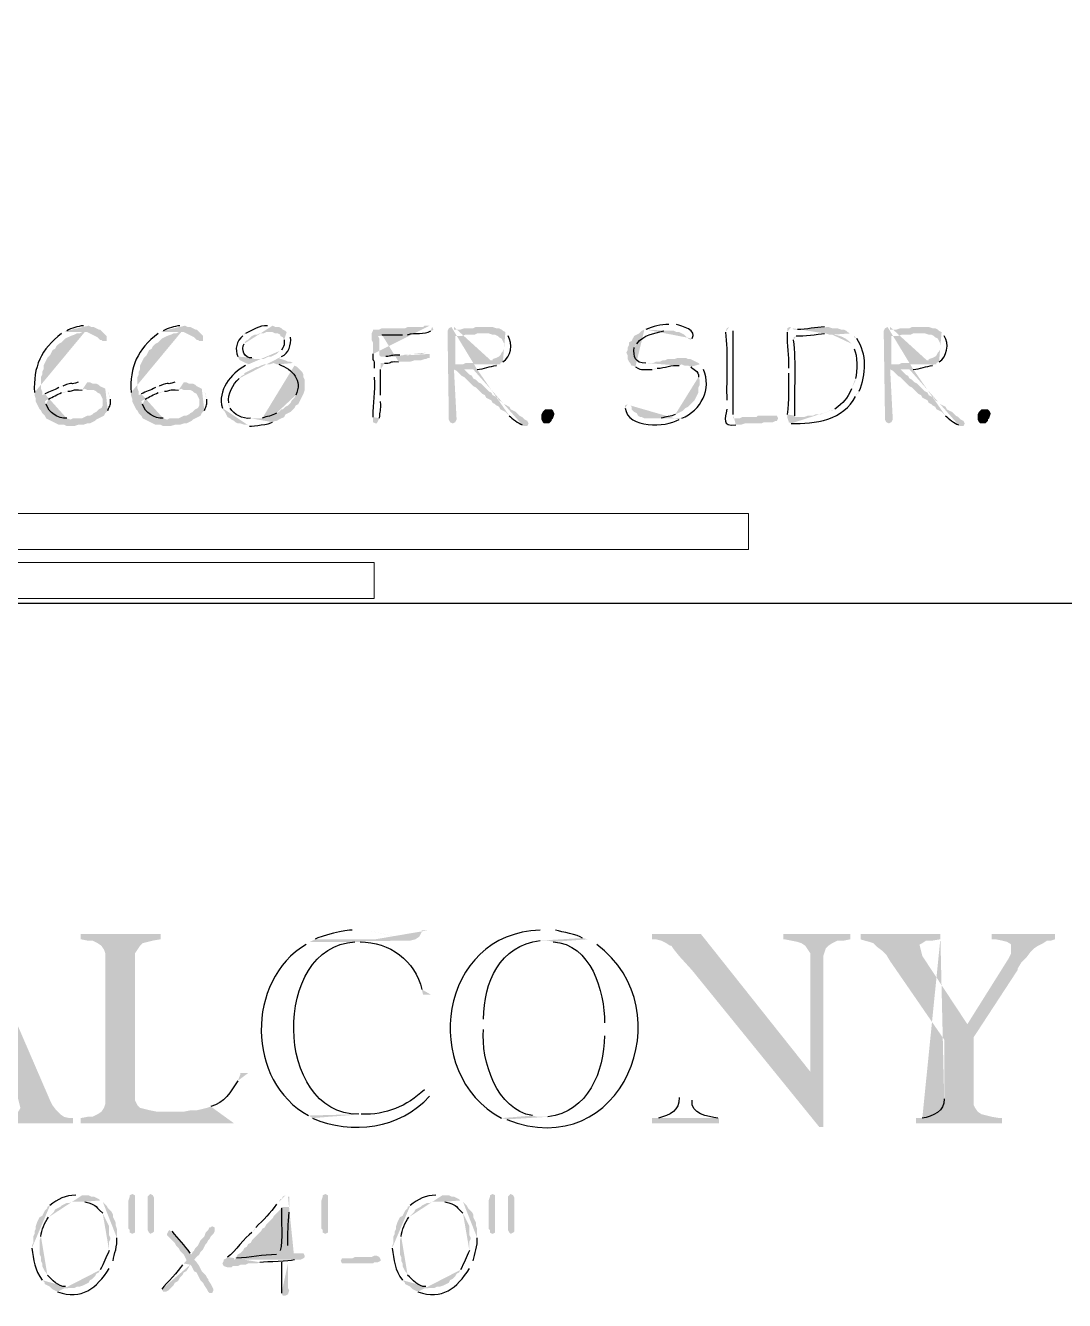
# Model space of a CAD drawing. Header units: inches. Extents: x -167 to 6071, y -6287 to -2731.
# Drawn here: x 61.5 to 104.5, y -6080.9 to -6028.1 of the extents above; entities that cross this region are included whole.
import ezdxf

# ---------------------------------------------------------------- set-up
doc = ezdxf.new("R2010")
doc.units = ezdxf.units.IN
doc.header["$LTSCALE"] = 96
doc.header["$MEASUREMENT"] = 0
doc.layers.add('Doors', color=5, linetype='Continuous', lineweight=9)
doc.layers.add('PDF_Geometry', color=7, linetype='Continuous', true_color=0x4a4a4a)
doc.layers.add('PDF_Solid Fills', color=7, linetype='Continuous')

msp = doc.modelspace()

# ---------------------------------------------------------------- hatches: boundary and pattern name
at = {"layer": 'PDF_Solid Fills', "transparency": 33554559}
h = msp.add_hatch(color=256, dxfattribs=at)
h.paths.add_polyline_path([(63.05, -6040.789), (62.943, -6040.842)], flags=0)
h.paths.add_polyline_path([(61.823, -6043.295), (61.823, -6043.402), (62.143, -6043.402), (62.143, -6043.242), (62.09, -6043.135), (62.09, -6042.655), (62.143, -6042.549), (62.143, -6042.442), (62.197, -6042.335), (62.197, -6042.175), (62.357, -6041.855), (62.463, -6041.749), (62.57, -6041.535), (62.677, -6041.482), (62.73, -6041.375), (62.837, -6041.269), (62.943, -6041.215), (63.103, -6041.055), (63.317, -6040.949), (63.477, -6040.895), (63.583, -6040.842), (63.69, -6040.842), (63.797, -6040.789), (63.903, -6040.789)], flags=0)
h = msp.add_hatch(color=256, dxfattribs=at)
h.paths.add_polyline_path([(63.903, -6040.522), (63.85, -6040.522)], flags=0)
h.paths.add_polyline_path([(63.157, -6040.735), (63.05, -6040.789), (64.01, -6040.789), (64.437, -6041.002), (64.543, -6041.109), (64.597, -6041.109), (64.65, -6041.162), (64.81, -6041.162), (64.81, -6040.949), (64.543, -6040.682), (64.49, -6040.682), (64.277, -6040.575), (64.17, -6040.575), (64.063, -6040.522)], flags=0)
h = msp.add_hatch(color=256, dxfattribs=at)
h.paths.add_polyline_path([(67.05, -6040.789), (66.943, -6040.842)], flags=0)
h.paths.add_polyline_path([(65.823, -6043.295), (65.823, -6043.402), (66.143, -6043.402), (66.143, -6043.242), (66.09, -6043.135), (66.09, -6042.655), (66.143, -6042.549), (66.143, -6042.442), (66.197, -6042.335), (66.197, -6042.175), (66.357, -6041.855), (66.463, -6041.749), (66.57, -6041.535), (66.677, -6041.482), (66.73, -6041.375), (66.837, -6041.269), (66.943, -6041.215), (67.103, -6041.055), (67.317, -6040.949), (67.477, -6040.895), (67.583, -6040.842), (67.69, -6040.842), (67.797, -6040.789), (67.903, -6040.789)], flags=0)
h = msp.add_hatch(color=256, dxfattribs=at)
h.paths.add_polyline_path([(67.903, -6040.522), (67.85, -6040.522)], flags=0)
h.paths.add_polyline_path([(67.157, -6040.735), (67.05, -6040.789), (68.01, -6040.789), (68.437, -6041.002), (68.543, -6041.109), (68.597, -6041.109), (68.65, -6041.162), (68.81, -6041.162), (68.81, -6040.949), (68.543, -6040.682), (68.49, -6040.682), (68.277, -6040.575), (68.17, -6040.575), (68.063, -6040.522)], flags=0)
h = msp.add_hatch(color=256, dxfattribs=at)
h.paths.add_polyline_path([(72.277, -6040.789), (71.53, -6040.789), (71.69, -6040.789), (71.797, -6040.842), (71.903, -6040.842), (72.01, -6040.895), (72.01, -6040.949), (72.117, -6041.002), (72.17, -6041.109)], flags=0)
h.paths.add_polyline_path([(72.063, -6041.535), (71.957, -6041.589), (71.85, -6041.695), (71.743, -6041.749), (71.637, -6041.802), (71.53, -6041.802), (71.317, -6041.909), (70.303, -6041.909), (70.357, -6041.962), (70.57, -6042.069), (70.73, -6042.122), (70.677, -6042.122), (70.57, -6042.175)], flags=0)
h.paths.add_polyline_path([(69.61, -6043.935), (69.663, -6044.042), (69.717, -6044.095), (69.823, -6044.309), (69.93, -6044.362), (69.983, -6044.415), (70.09, -6044.469), (70.143, -6044.522), (70.25, -6044.575), (70.357, -6044.575), (70.517, -6044.629), (70.623, -6044.629), (70.73, -6044.682)], flags=0)
h.paths.add_polyline_path([(71.69, -6044.522), (71.797, -6044.469), (71.85, -6044.469), (71.957, -6044.415), (70.89, -6044.362), (70.783, -6044.362)], flags=0)
h.paths.add_polyline_path([(69.93, -6043.935), (69.877, -6043.829), (69.877, -6043.722)], flags=0)
h.paths.add_polyline_path([(70.303, -6042.709), (70.41, -6042.602), (70.517, -6042.549), (70.517, -6042.495), (71.05, -6042.229), (71.103, -6042.229), (71.21, -6042.175), (71.37, -6042.122), (71.583, -6042.122), (71.743, -6042.069), (72.543, -6042.069), (72.437, -6042.015), (72.33, -6042.015), (72.223, -6041.962), (72.063, -6041.909), (71.957, -6041.909), (72.063, -6041.802)], flags=0)
h.paths.add_polyline_path([(72.437, -6041.002), (72.383, -6040.895)], flags=0)
h = msp.add_hatch(color=256, dxfattribs=at)
h.paths.add_polyline_path([(71.583, -6040.522), (71.477, -6040.522)], flags=0)
h.paths.add_polyline_path([(70.57, -6040.842), (70.517, -6040.842), (70.463, -6040.949)], flags=0)
h.paths.add_polyline_path([(70.25, -6041.802), (70.303, -6041.909), (71.05, -6041.909), (70.943, -6041.909), (70.837, -6041.855)], flags=0)
h.paths.add_polyline_path([(70.517, -6041.269), (70.57, -6041.162), (70.677, -6041.109), (70.783, -6041.002), (70.837, -6040.949), (70.943, -6040.895), (71.05, -6040.895), (71.157, -6040.842), (71.317, -6040.842), (71.423, -6040.789), (72.277, -6040.789), (72.223, -6040.735), (72.117, -6040.682), (72.063, -6040.629), (71.957, -6040.575), (71.797, -6040.575), (71.69, -6040.522)], flags=0)
h = msp.add_hatch(color=256, dxfattribs=at)
h.paths.add_polyline_path([(78.197, -6040.522), (77.983, -6040.522), (77.93, -6040.575), (77.29, -6040.575), (77.183, -6040.629), (76.223, -6040.629), (76.117, -6040.682), (75.85, -6040.682), (75.85, -6040.735), (75.797, -6040.842), (75.797, -6041.109), (75.85, -6041.215), (75.85, -6041.695)], flags=0)
h.paths.add_polyline_path([(75.903, -6042.282), (75.903, -6042.655)], flags=0)
h.paths.add_polyline_path([(75.85, -6044.309), (75.85, -6044.522), (75.957, -6044.575), (76.01, -6044.575), (76.063, -6044.469), (76.117, -6044.362)], flags=0)
h.paths.add_polyline_path([(76.17, -6043.669), (76.17, -6043.402)], flags=0)
h.paths.add_polyline_path([(76.17, -6042.335), (76.17, -6042.069), (76.33, -6042.069)], flags=0)
h.paths.add_polyline_path([(76.917, -6042.015), (77.397, -6042.015), (77.557, -6041.962), (77.823, -6041.962), (77.983, -6041.909), (78.037, -6041.909), (78.143, -6041.855), (78.197, -6041.855), (78.197, -6041.802), (76.17, -6041.802), (76.117, -6041.749), (76.117, -6041.055), (76.063, -6040.949), (76.17, -6040.949), (76.223, -6040.895)], flags=0)
h.paths.add_polyline_path([(77.077, -6040.895), (77.29, -6040.895)], flags=0)
h.paths.add_polyline_path([(78.25, -6040.735), (78.303, -6040.735), (78.357, -6040.682), (78.303, -6040.575)], flags=0)
h = msp.add_hatch(color=256, dxfattribs=at)
h.paths.add_polyline_path([(79.103, -6040.575), (78.997, -6040.629), (78.943, -6040.735), (78.997, -6044.362), (78.997, -6044.415), (79.05, -6044.522), (79.157, -6044.575), (79.263, -6044.522), (79.317, -6044.415), (79.317, -6044.362), (79.21, -6042.335), (80.17, -6042.335)], flags=0)
h.paths.add_polyline_path([(80.97, -6042.175), (81.023, -6042.122), (79.263, -6042.122), (79.263, -6040.949), (79.53, -6040.949), (79.69, -6040.895), (80.063, -6040.895), (80.17, -6040.842), (80.543, -6040.842), (81.343, -6040.789), (81.237, -6040.735), (79.21, -6040.682), (79.21, -6040.575)], flags=0)
for points in [[(80.543, -6040.575), (80.117, -6040.575), (80.01, -6040.629), (79.637, -6040.629), (79.477, -6040.682), (79.21, -6040.682), (81.237, -6040.735), (81.183, -6040.682), (81.077, -6040.629), (80.97, -6040.629), (80.81, -6040.575), (80.703, -6040.575)], [(98.623, -6040.575), (98.197, -6040.575), (98.09, -6040.629), (97.717, -6040.629), (97.557, -6040.682), (97.29, -6040.682), (99.317, -6040.735), (99.263, -6040.682), (99.157, -6040.629), (99.05, -6040.629), (98.89, -6040.575), (98.783, -6040.575)], [(88.65, -6041.855), (88.49, -6041.855), (88.33, -6041.909), (88.063, -6041.909), (87.957, -6041.962), (87.85, -6041.962), (87.743, -6042.015), (87.583, -6042.015), (87.477, -6042.069), (87.157, -6042.069), (89.343, -6042.069), (89.023, -6041.909), (88.917, -6041.909), (88.81, -6041.855)], [(83.05, -6044.575), (82.943, -6044.575), (82.89, -6044.522), (82.837, -6044.415), (82.837, -6044.202), (82.89, -6044.095), (82.997, -6043.989), (83.263, -6043.989), (83.317, -6044.042), (83.37, -6044.149), (83.37, -6044.202), (83.317, -6044.362), (83.263, -6044.415), (83.263, -6044.469), (83.157, -6044.575)], [(101.13, -6044.575), (101.023, -6044.575), (100.97, -6044.522), (100.917, -6044.415), (100.917, -6044.202), (100.97, -6044.095), (101.077, -6043.989), (101.343, -6043.989), (101.397, -6044.042), (101.45, -6044.149), (101.45, -6044.202), (101.397, -6044.362), (101.343, -6044.415), (101.343, -6044.469), (101.237, -6044.575)], [(92.437, -6044.255), (91.797, -6044.255), (91.743, -6044.309), (91.157, -6044.309), (91.05, -6044.362), (90.783, -6044.362), (92.65, -6044.362), (92.597, -6044.255), (92.543, -6044.255)], [(59.423, -6065.589), (58.943, -6067.295), (60.33, -6070.549), (57.557, -6070.549), (60.543, -6071.029), (61.13, -6072.522), (61.237, -6072.949), (61.183, -6073.055), (61.077, -6073.215), (60.917, -6073.269), (60.703, -6073.322), (60.383, -6073.375), (60.383, -6073.589), (63.423, -6073.589), (63.423, -6073.375), (63.263, -6073.375), (63.05, -6073.322), (62.89, -6073.215), (62.73, -6073.055), (62.57, -6072.842), (62.463, -6072.629)], [(67.05, -6065.749), (63.743, -6065.749), (63.743, -6065.962), (64.01, -6066.015), (64.223, -6066.015), (64.437, -6066.122), (64.597, -6066.229), (64.703, -6066.389), (64.757, -6066.549), (64.757, -6072.789), (64.703, -6072.949), (64.597, -6073.109), (67.423, -6073.109), (66.89, -6073.109), (66.623, -6073.055), (66.197, -6072.949), (66.09, -6072.842), (65.983, -6072.629), (65.983, -6066.549), (66.197, -6066.229), (66.303, -6066.122), (66.73, -6066.015), (67.05, -6065.962)], [(89.45, -6065.749), (87.423, -6065.749), (87.423, -6065.962), (87.583, -6065.962), (87.797, -6066.015), (88.01, -6066.122), (88.17, -6066.229), (88.223, -6066.229), (88.33, -6066.389), (88.543, -6066.655), (89.077, -6067.242), (94.357, -6073.749), (93.983, -6071.455)], [(95.637, -6065.749), (92.863, -6065.749), (92.863, -6065.962), (92.917, -6065.962), (93.45, -6066.069), (93.61, -6066.122), (93.77, -6066.229), (93.983, -6066.549), (93.983, -6071.455), (94.357, -6073.749), (94.517, -6073.749), (94.517, -6066.655), (94.623, -6066.335), (94.73, -6066.229), (94.89, -6066.122), (95.103, -6066.015), (95.37, -6066.015), (95.637, -6065.962)], [(104.117, -6065.749), (101.503, -6065.749), (101.503, -6065.962), (101.663, -6065.962), (101.93, -6066.015), (102.143, -6066.069), (102.303, -6066.175), (102.303, -6066.549), (102.197, -6066.762), (100.49, -6069.482), (100.757, -6070.015), (102.57, -6067.242), (102.57, -6067.189), (102.73, -6066.922), (102.943, -6066.709), (103.103, -6066.495), (103.263, -6066.335), (103.423, -6066.229), (103.637, -6066.122), (103.797, -6066.015), (103.957, -6066.015), (104.117, -6065.962)], [(65.877, -6076.522), (65.77, -6076.575), (65.77, -6076.629), (65.717, -6076.789), (65.717, -6077.962), (65.77, -6078.015), (65.77, -6078.122), (65.877, -6078.175), (65.983, -6078.122), (65.983, -6076.575)], [(66.623, -6076.522), (66.517, -6076.629), (66.517, -6078.015), (66.57, -6078.122), (66.623, -6078.175), (66.73, -6078.122), (66.783, -6078.069), (66.783, -6076.682), (66.73, -6076.575)], [(73.983, -6076.789), (73.983, -6078.122), (73.877, -6078.175), (73.77, -6078.122), (73.77, -6078.015), (73.717, -6077.962), (73.717, -6076.789), (73.77, -6076.629), (73.77, -6076.575), (73.877, -6076.522), (73.983, -6076.575)], [(80.81, -6076.522), (80.703, -6076.575), (80.703, -6076.629), (80.65, -6076.789), (80.65, -6077.962), (80.703, -6078.015), (80.703, -6078.122), (80.81, -6078.175), (80.917, -6078.122), (80.917, -6076.575)], [(81.557, -6076.522), (81.45, -6076.629), (81.45, -6078.015), (81.503, -6078.122), (81.557, -6078.175), (81.663, -6078.122), (81.717, -6078.069), (81.717, -6076.682), (81.663, -6076.575)], [(69.183, -6077.855), (69.13, -6077.909), (69.077, -6077.909), (69.023, -6078.015), (68.917, -6078.122), (68.863, -6078.282), (68.703, -6078.442), (68.597, -6078.655), (68.49, -6078.762), (68.437, -6078.869), (68.383, -6078.922), (68.33, -6079.029), (68.01, -6079.029), (68.063, -6079.135), (68.117, -6079.242), (68.117, -6079.295), (68.01, -6079.402), (68.277, -6079.455), (68.33, -6079.509), (68.437, -6079.722), (68.543, -6079.775), (68.65, -6079.989), (68.703, -6080.095), (68.81, -6080.202), (68.863, -6080.309), (68.97, -6080.469), (69.023, -6080.575), (69.077, -6080.629), (69.183, -6080.629), (69.237, -6080.522), (69.237, -6080.469), (69.183, -6080.362), (69.13, -6080.255), (69.023, -6080.095), (69.023, -6080.042), (68.97, -6079.989), (68.917, -6079.882), (68.757, -6079.722), (68.65, -6079.509), (68.543, -6079.349), (68.437, -6079.242), (68.543, -6079.135), (68.65, -6079.029), (68.703, -6078.922), (68.81, -6078.815), (68.917, -6078.602), (68.97, -6078.549), (69.023, -6078.442), (69.077, -6078.389), (69.13, -6078.282), (69.237, -6078.175), (69.29, -6078.069), (69.29, -6077.909)], [(76.01, -6079.082), (75.903, -6079.082), (75.797, -6079.135), (75.103, -6079.135), (74.997, -6079.189), (74.57, -6079.189), (74.517, -6079.295), (74.57, -6079.402), (75.85, -6079.402), (75.903, -6079.349), (76.063, -6079.349), (76.17, -6079.295), (76.17, -6079.242), (76.117, -6079.135)]]:
    msp.add_hatch(color=256, dxfattribs=at).paths.add_polyline_path(points)
h = msp.add_hatch(color=256, dxfattribs=at)
h.paths.add_polyline_path([(81.343, -6040.789), (80.543, -6040.842), (80.65, -6040.842), (80.81, -6040.895), (80.917, -6040.895), (81.023, -6040.949), (81.077, -6041.002), (81.183, -6041.055), (81.29, -6041.269), (81.29, -6041.482), (81.237, -6041.589), (81.183, -6041.642), (81.13, -6041.749), (81.077, -6041.802), (80.97, -6041.855), (80.81, -6041.909), (80.81, -6041.962), (80.65, -6041.962), (80.543, -6042.015), (80.33, -6042.015), (80.223, -6042.069), (79.69, -6042.069), (79.583, -6042.122), (79.263, -6042.122), (81.13, -6042.122), (81.13, -6042.069), (81.237, -6042.015)], flags=0)
h.paths.add_polyline_path([(81.45, -6040.949), (81.397, -6040.842)], flags=0)
h = msp.add_hatch(color=256, dxfattribs=at)
h.paths.add_polyline_path([(87.103, -6040.682), (86.997, -6040.735), (86.89, -6040.842), (86.677, -6040.949), (86.623, -6041.055), (86.57, -6041.162), (86.463, -6041.215), (86.463, -6041.322), (86.41, -6041.429), (86.41, -6041.535), (86.357, -6041.642), (86.41, -6041.749), (86.41, -6041.909), (86.463, -6042.015), (86.517, -6042.069), (86.57, -6042.175), (86.623, -6042.175), (86.73, -6042.229)], flags=0)
h.paths.add_polyline_path([(87.423, -6042.335), (87.53, -6042.335), (87.637, -6042.282)], flags=0)
h.paths.add_polyline_path([(88.543, -6042.175), (88.65, -6042.122), (89.397, -6042.122), (89.343, -6042.069), (87.157, -6042.069)], flags=0)
h.paths.add_polyline_path([(86.677, -6041.429), (86.73, -6041.322), (86.783, -6041.269)], flags=0)
h.paths.add_polyline_path([(87.903, -6040.735), (88.17, -6040.735)], flags=0)
h = msp.add_hatch(color=256, dxfattribs=at)
h.paths.add_polyline_path([(88.17, -6040.469), (88.117, -6040.469)], flags=0)
h.paths.add_polyline_path([(87.157, -6040.682), (87.103, -6040.682), (88.17, -6040.735), (88.33, -6040.735), (88.437, -6040.789), (88.543, -6040.789), (88.757, -6040.895), (88.863, -6041.002), (88.917, -6041.002), (88.917, -6041.055), (89.023, -6041.109), (89.077, -6041.055)], flags=0)
h.paths.add_polyline_path([(88.437, -6040.469), (88.277, -6040.469)], flags=0)
h = msp.add_hatch(color=256, dxfattribs=at)
h.paths.add_polyline_path([(90.623, -6040.575), (90.517, -6040.629), (90.463, -6040.789)], flags=0)
h.paths.add_polyline_path([(90.517, -6043.615), (90.517, -6043.989)], flags=0)
h.paths.add_polyline_path([(90.89, -6044.629), (91.103, -6044.629), (91.263, -6044.575), (91.957, -6044.575), (92.063, -6044.522), (92.437, -6044.522), (92.543, -6044.469), (92.597, -6044.469), (92.65, -6044.362), (90.783, -6044.362), (90.783, -6044.202)], flags=0)
h.paths.add_polyline_path([(90.783, -6040.735), (90.73, -6040.629)], flags=0)
h = msp.add_hatch(color=256, dxfattribs=at)
h.paths.add_polyline_path([(93.183, -6040.575), (93.13, -6040.575), (93.023, -6040.629), (93.023, -6040.789)], flags=0)
h.paths.add_polyline_path([(93.077, -6042.282), (93.077, -6042.495)], flags=0)
h.paths.add_polyline_path([(93.023, -6044.202), (93.023, -6044.309), (93.343, -6044.309), (93.343, -6044.255)], flags=0)
h.paths.add_polyline_path([(93.29, -6041.109), (93.29, -6041.002), (93.397, -6040.949)], flags=0)
h.paths.add_polyline_path([(94.57, -6040.842), (95.637, -6040.842), (95.53, -6040.789), (95.477, -6040.735), (93.29, -6040.682), (93.237, -6040.629)], flags=0)
h = msp.add_hatch(color=256, dxfattribs=at)
h.paths.add_polyline_path([(95.637, -6040.842), (94.57, -6040.842), (94.623, -6040.842), (94.783, -6040.895), (94.89, -6040.895)], flags=0)
h.paths.add_polyline_path([(95.69, -6041.269, 0.210954), (94.89, -6040.895)], flags=0)
h.paths.add_polyline_path([(95.69, -6041.269), (95.797, -6041.482)], flags=0)
h.paths.add_polyline_path([(95.85, -6042.709), (95.85, -6042.815), (95.743, -6043.029), (95.69, -6043.135)], flags=0)
h.paths.add_polyline_path([(94.997, -6043.989), (94.89, -6044.042), (94.783, -6044.042), (94.677, -6044.095), (94.517, -6044.149), (94.41, -6044.202), (94.197, -6044.202), (94.09, -6044.255), (93.877, -6044.255), (93.717, -6044.309), (93.023, -6044.309), (93.077, -6044.469), (93.077, -6044.522), (93.183, -6044.575)], flags=0)
h.paths.add_polyline_path([(95.85, -6043.455), (95.903, -6043.349), (95.957, -6043.349), (96.01, -6043.242)], flags=0)
h.paths.add_polyline_path([(95.903, -6041.055), (95.797, -6041.002), (95.797, -6040.949), (95.743, -6040.895)], flags=0)
h = msp.add_hatch(color=256, dxfattribs=at)
h.paths.add_polyline_path([(94.623, -6040.575), (94.57, -6040.575)], flags=0)
h.paths.add_polyline_path([(93.45, -6040.682), (93.29, -6040.682), (95.477, -6040.735), (95.37, -6040.682), (95.263, -6040.682), (95.103, -6040.629), (94.89, -6040.629), (94.73, -6040.575)], flags=0)
h = msp.add_hatch(color=256, dxfattribs=at)
h.paths.add_polyline_path([(97.183, -6040.575), (97.077, -6040.629), (97.023, -6040.735), (97.077, -6044.362), (97.077, -6044.415), (97.13, -6044.522), (97.237, -6044.575), (97.343, -6044.522), (97.397, -6044.415), (97.397, -6044.362), (97.29, -6042.335), (98.25, -6042.335)], flags=0)
h.paths.add_polyline_path([(99.05, -6042.175), (99.103, -6042.122), (97.343, -6042.122), (97.343, -6040.949), (97.61, -6040.949), (97.77, -6040.895), (98.143, -6040.895), (98.25, -6040.842), (98.623, -6040.842), (99.423, -6040.789), (99.317, -6040.735), (97.29, -6040.682), (97.29, -6040.575)], flags=0)
h = msp.add_hatch(color=256, dxfattribs=at)
h.paths.add_polyline_path([(99.423, -6040.789), (98.623, -6040.842), (98.73, -6040.842), (98.89, -6040.895), (98.997, -6040.895), (99.103, -6040.949), (99.157, -6041.002), (99.263, -6041.055), (99.37, -6041.269), (99.37, -6041.482), (99.317, -6041.589), (99.263, -6041.642), (99.21, -6041.749), (99.157, -6041.802), (99.05, -6041.855), (98.89, -6041.909), (98.89, -6041.962), (98.73, -6041.962), (98.623, -6042.015), (98.41, -6042.015), (98.303, -6042.069), (97.77, -6042.069), (97.663, -6042.122), (97.343, -6042.122), (99.21, -6042.122), (99.21, -6042.069), (99.317, -6042.015)], flags=0)
h.paths.add_polyline_path([(99.53, -6040.949), (99.477, -6040.842)], flags=0)
h = msp.add_hatch(color=256, dxfattribs=at)
h.paths.add_polyline_path([(78.037, -6041.642), (77.877, -6041.695), (77.343, -6041.695), (77.237, -6041.749), (76.97, -6041.749)], flags=0)
h.paths.add_polyline_path([(76.383, -6041.802), (76.17, -6041.802), (78.197, -6041.802), (78.197, -6041.695), (78.143, -6041.695)], flags=0)
h = msp.add_hatch(color=256, dxfattribs=at)
h.paths.add_polyline_path([(72.543, -6042.069), (71.743, -6042.069), (71.85, -6042.122), (71.957, -6042.122)], flags=0)
h.paths.add_polyline_path([(72.65, -6043.402), (72.597, -6043.509), (72.49, -6043.615), (72.437, -6043.722), (72.33, -6043.829), (72.223, -6043.882), (72.117, -6043.989), (72.063, -6043.989), (71.957, -6044.095), (71.85, -6044.149)], flags=0)
h.paths.add_polyline_path([(71.263, -6044.362), (70.89, -6044.362), (71.957, -6044.415), (72.063, -6044.362), (72.17, -6044.309), (72.223, -6044.202), (72.33, -6044.149), (72.437, -6044.095), (72.543, -6043.989), (72.597, -6043.935), (72.65, -6043.829), (72.757, -6043.775), (72.97, -6043.349), (73.023, -6043.189), (73.023, -6042.762), (72.97, -6042.655), (72.97, -6042.549), (72.917, -6042.442), (72.703, -6042.229), (72.597, -6042.175)], flags=0)
h = msp.add_hatch(color=256, dxfattribs=at)
h.paths.add_polyline_path([(80.17, -6042.335), (79.21, -6042.335), (79.317, -6042.389), (79.53, -6042.602), (79.637, -6042.655), (79.743, -6042.762), (79.85, -6042.869), (79.903, -6042.922), (80.01, -6043.029), (80.117, -6043.082), (80.383, -6043.349), (80.49, -6043.402), (80.543, -6043.509), (80.757, -6043.615), (80.81, -6043.722), (80.917, -6043.775), (80.97, -6043.829), (81.077, -6043.882), (81.13, -6043.989), (81.343, -6044.095), (81.503, -6044.255)], flags=0)
h.paths.add_polyline_path([(82.037, -6044.629), (82.09, -6044.682), (82.25, -6044.682), (82.303, -6044.575), (82.25, -6044.469), (82.143, -6044.415), (82.037, -6044.309), (81.93, -6044.255), (81.823, -6044.149), (81.77, -6044.095), (81.663, -6044.042), (81.557, -6043.989), (81.503, -6043.882), (81.29, -6043.775), (81.183, -6043.669), (81.077, -6043.615), (81.023, -6043.509), (80.81, -6043.402), (80.757, -6043.295), (80.65, -6043.242), (80.49, -6043.082), (80.437, -6043.029), (80.33, -6042.922), (80.223, -6042.869), (80.117, -6042.762), (80.01, -6042.709), (79.957, -6042.602), (79.85, -6042.549), (79.637, -6042.335), (80.01, -6042.335)], flags=0)
h = msp.add_hatch(color=256, dxfattribs=at)
h.paths.add_polyline_path([(89.397, -6042.122), (88.65, -6042.122), (88.757, -6042.175), (88.917, -6042.175), (89.023, -6042.229)], flags=0)
h.paths.add_polyline_path([(89.343, -6042.655), (89.397, -6042.762), (89.397, -6042.975), (89.343, -6043.082), (89.343, -6043.295), (89.29, -6043.402), (89.183, -6043.615), (88.917, -6043.882), (88.81, -6043.935), (88.703, -6044.042), (88.597, -6044.095), (88.49, -6044.149), (88.383, -6044.202)], flags=0)
h.paths.add_polyline_path([(87.797, -6044.362), (87.423, -6044.362), (88.65, -6044.362)], flags=0)
h.paths.add_polyline_path([(89.557, -6042.335), (89.45, -6042.229)], flags=0)
h = msp.add_hatch(color=256, dxfattribs=at)
h.paths.add_polyline_path([(98.25, -6042.335), (97.29, -6042.335), (97.397, -6042.389), (97.61, -6042.602), (97.717, -6042.655), (97.823, -6042.762), (97.93, -6042.869), (97.983, -6042.922), (98.09, -6043.029), (98.197, -6043.082), (98.463, -6043.349), (98.57, -6043.402), (98.623, -6043.509), (98.837, -6043.615), (98.89, -6043.722), (98.997, -6043.775), (99.05, -6043.829), (99.157, -6043.882), (99.21, -6043.989), (99.317, -6044.042), (99.423, -6044.095), (99.583, -6044.255)], flags=0)
h.paths.add_polyline_path([(100.117, -6044.629), (100.17, -6044.682), (100.33, -6044.682), (100.383, -6044.575), (100.33, -6044.469), (100.223, -6044.415), (100.117, -6044.309), (100.01, -6044.255), (99.903, -6044.149), (99.85, -6044.095), (99.743, -6044.042), (99.637, -6043.989), (99.583, -6043.882), (99.37, -6043.775), (99.263, -6043.669), (99.157, -6043.615), (99.103, -6043.509), (98.89, -6043.402), (98.837, -6043.295), (98.73, -6043.242), (98.677, -6043.189), (98.57, -6043.082), (98.517, -6043.029), (98.41, -6042.922), (98.303, -6042.869), (98.197, -6042.762), (98.09, -6042.709), (98.037, -6042.602), (97.93, -6042.549), (97.717, -6042.335), (98.09, -6042.335)], flags=0)
h = msp.add_hatch(color=256, dxfattribs=at)
h.paths.add_polyline_path([(63.85, -6042.869), (63.637, -6042.869)], flags=0)
h.paths.add_polyline_path([(62.997, -6043.029), (62.943, -6043.029), (62.837, -6043.082)], flags=0)
h.paths.add_polyline_path([(62.25, -6043.349), (62.143, -6043.402), (61.823, -6043.402), (61.877, -6043.562), (61.877, -6043.669), (62.037, -6043.989), (62.09, -6044.042), (62.143, -6044.149), (62.197, -6044.202), (62.25, -6044.255), (62.303, -6044.362), (62.41, -6044.415), (63.317, -6044.415), (63.157, -6044.362)], flags=0)
h.paths.add_polyline_path([(62.303, -6043.775), (62.25, -6043.669), (62.303, -6043.615), (62.41, -6043.562)], flags=0)
h.paths.add_polyline_path([(62.943, -6043.295), (63.05, -6043.295), (63.21, -6043.242)], flags=0)
h.paths.add_polyline_path([(63.797, -6043.189), (63.903, -6043.135), (64.757, -6043.135), (64.65, -6043.082), (64.543, -6043.029), (64.49, -6042.975), (64.383, -6042.922), (64.223, -6042.922), (64.117, -6042.869), (64.01, -6042.869)], flags=0)
h = msp.add_hatch(color=256, dxfattribs=at)
h.paths.add_polyline_path([(67.85, -6042.869), (67.637, -6042.869)], flags=0)
h.paths.add_polyline_path([(66.997, -6043.029), (66.943, -6043.029), (66.837, -6043.082)], flags=0)
h.paths.add_polyline_path([(66.25, -6043.349), (66.143, -6043.402), (65.823, -6043.402), (65.877, -6043.562), (65.877, -6043.669), (66.037, -6043.989), (66.09, -6044.042), (66.143, -6044.149), (66.197, -6044.202), (66.25, -6044.255), (66.303, -6044.362), (66.41, -6044.415), (67.317, -6044.415), (67.157, -6044.362)], flags=0)
h.paths.add_polyline_path([(66.303, -6043.775), (66.25, -6043.669), (66.303, -6043.615), (66.41, -6043.562)], flags=0)
h.paths.add_polyline_path([(66.943, -6043.295), (67.05, -6043.295), (67.21, -6043.242)], flags=0)
h.paths.add_polyline_path([(67.797, -6043.189), (67.903, -6043.135), (68.757, -6043.135), (68.65, -6043.082), (68.543, -6043.029), (68.49, -6042.975), (68.383, -6042.922), (68.223, -6042.922), (68.117, -6042.869), (68.01, -6042.869)], flags=0)
h = msp.add_hatch(color=256, dxfattribs=at)
h.paths.add_polyline_path([(64.757, -6043.135), (63.903, -6043.135), (64.01, -6043.189), (64.277, -6043.189), (64.383, -6043.242), (64.437, -6043.295), (64.543, -6043.349), (64.65, -6043.562), (64.65, -6043.829), (64.597, -6043.935), (64.49, -6043.989), (64.383, -6044.095), (64.277, -6044.149), (64.223, -6044.202), (64.117, -6044.255), (64.01, -6044.255), (63.903, -6044.309), (63.797, -6044.362), (63.423, -6044.362), (63.317, -6044.415), (62.41, -6044.415), (62.837, -6044.629), (63.05, -6044.629), (63.157, -6044.682), (63.477, -6044.682), (63.637, -6044.629), (63.85, -6044.629), (64.01, -6044.575), (64.117, -6044.575), (64.33, -6044.469), (64.383, -6044.415), (64.49, -6044.362), (64.597, -6044.309), (64.703, -6044.255), (64.757, -6044.149), (64.863, -6044.042)], flags=0)
h.paths.add_polyline_path([(64.97, -6043.562), (64.917, -6043.455), (64.917, -6043.349), (64.863, -6043.242)], flags=0)
h = msp.add_hatch(color=256, dxfattribs=at)
h.paths.add_polyline_path([(68.757, -6043.135), (67.903, -6043.135), (68.01, -6043.189), (68.277, -6043.189), (68.383, -6043.242), (68.437, -6043.295), (68.543, -6043.349), (68.65, -6043.562), (68.65, -6043.829), (68.597, -6043.935), (68.49, -6043.989), (68.383, -6044.095), (68.277, -6044.149), (68.223, -6044.202), (68.117, -6044.255), (68.01, -6044.255), (67.903, -6044.309), (67.797, -6044.362), (67.423, -6044.362), (67.317, -6044.415), (66.41, -6044.415), (66.837, -6044.629), (67.05, -6044.629), (67.157, -6044.682), (67.477, -6044.682), (67.637, -6044.629), (67.85, -6044.629), (68.01, -6044.575), (68.117, -6044.575), (68.33, -6044.469), (68.383, -6044.415), (68.49, -6044.362), (68.597, -6044.309), (68.703, -6044.255), (68.757, -6044.149), (68.863, -6044.042)], flags=0)
h.paths.add_polyline_path([(68.97, -6043.562), (68.917, -6043.455), (68.917, -6043.349), (68.863, -6043.242)], flags=0)
h = msp.add_hatch(color=256, dxfattribs=at)
h.paths.add_polyline_path([(86.41, -6043.775), (86.303, -6043.829), (86.303, -6043.935)], flags=0)
h.paths.add_polyline_path([(88.543, -6044.415), (88.65, -6044.362), (87.103, -6044.362), (86.997, -6044.309), (86.943, -6044.309), (86.837, -6044.255), (86.783, -6044.149), (86.677, -6044.095), (86.57, -6043.989), (86.57, -6043.882), (86.517, -6043.829)], flags=0)
h = msp.add_hatch(color=256, dxfattribs=at)
h.paths.add_polyline_path([(78.143, -6065.589), (77.877, -6065.589), (77.877, -6065.642), (77.77, -6065.855), (77.61, -6065.962), (77.397, -6066.015), (73.237, -6066.069), (75.317, -6066.069)], flags=0)
h.paths.add_polyline_path([(77.877, -6068.042), (77.93, -6068.255), (78.25, -6068.255)], flags=0)
h = msp.add_hatch(color=256, dxfattribs=at)
h.paths.add_polyline_path([(75.157, -6065.589), (74.997, -6065.589)], flags=0)
h.paths.add_polyline_path([(73.45, -6065.962), (73.237, -6066.069), (77.397, -6066.015), (77.237, -6065.962)], flags=0)
h.paths.add_polyline_path([(77.237, -6065.962, 0.003622), (75.637, -6065.589)], flags=0)
h.paths.add_polyline_path([(75.637, -6065.589), (75.423, -6065.589)], flags=0)
h = msp.add_hatch(color=256, dxfattribs=at)
h.paths.add_polyline_path([(82.943, -6065.589), (82.783, -6065.589)], flags=0)
h.paths.add_polyline_path([(81.183, -6073.375), (82.89, -6073.322), (82.677, -6073.322), (82.463, -6073.269)], flags=0)
h.paths.add_polyline_path([(80.437, -6069.695), (80.437, -6069.269)], flags=0)
h.paths.add_polyline_path([(82.783, -6066.015), (83.05, -6066.015), (84.757, -6065.962), (84.543, -6065.909)], flags=0)
h.paths.add_polyline_path([(83.423, -6065.589), (83.21, -6065.589)], flags=0)
h = msp.add_hatch(color=256, dxfattribs=at)
h.paths.add_polyline_path([(99.37, -6065.749), (96.063, -6065.749), (96.063, -6065.962), (96.223, -6066.015), (96.437, -6066.069), (96.597, -6066.122), (96.757, -6066.282), (96.97, -6066.442), (97.13, -6066.602), (97.29, -6066.869), (99.53, -6070.122), (99.53, -6072.575)], flags=0)
h.paths.add_polyline_path([(98.623, -6073.375), (98.357, -6073.375), (98.357, -6073.589), (101.93, -6073.589), (101.93, -6073.375), (101.823, -6073.375), (101.503, -6073.322), (101.077, -6073.215), (100.917, -6073.109), (100.81, -6072.949), (100.757, -6072.842), (100.757, -6070.015), (100.49, -6069.482), (98.73, -6066.815), (98.623, -6066.655), (98.517, -6066.229), (98.517, -6066.175), (98.623, -6066.122), (98.783, -6066.015), (99.05, -6066.015), (99.37, -6065.962)], flags=0)
h = msp.add_hatch(color=256, dxfattribs=at)
h.paths.add_polyline_path([(73.237, -6066.069), (73.077, -6066.175)], flags=0)
h.paths.add_polyline_path([(73.183, -6073.269), (75.37, -6073.215), (75.263, -6073.215)], flags=0)
h.paths.add_polyline_path([(75.103, -6066.069), (75.317, -6066.069)], flags=0)
h = msp.add_hatch(color=256, dxfattribs=at)
h.paths.add_polyline_path([(84.757, -6065.962), (83.05, -6066.015), (83.103, -6066.015), (83.317, -6066.069)], flags=0)
h.paths.add_polyline_path([(85.45, -6069.429), (85.45, -6069.962)], flags=0)
h.paths.add_polyline_path([(83.103, -6073.322), (82.89, -6073.322), (81.183, -6073.375), (81.397, -6073.429)], flags=0)
h.paths.add_polyline_path([(85.13, -6066.175), (84.97, -6066.069)], flags=0)
h = msp.add_hatch(color=256, dxfattribs=at)
h.paths.add_polyline_path([(88.543, -6066.655), (88.543, -6072.522)], flags=0)
h.paths.add_polyline_path([(87.69, -6073.375), (87.423, -6073.375), (87.423, -6073.589), (90.197, -6073.589), (90.197, -6073.375), (90.143, -6073.375)], flags=0)
h.paths.add_polyline_path([(89.077, -6072.629), (89.077, -6067.242)], flags=0)
h = msp.add_hatch(color=256, dxfattribs=at)
h.paths.add_polyline_path([(70.677, -6071.509), (70.357, -6071.509), (70.357, -6071.562), (70.25, -6071.829)], flags=0)
h.paths.add_polyline_path([(69.13, -6072.895), (68.97, -6072.949), (68.543, -6073.055), (68.277, -6073.055), (68.01, -6073.109), (64.597, -6073.109), (64.437, -6073.215), (64.223, -6073.322), (64.01, -6073.322), (63.743, -6073.375), (63.743, -6073.589), (70.09, -6073.589)], flags=0)
h = msp.add_hatch(color=256, dxfattribs=at)
h.paths.add_polyline_path([(78.197, -6072.042), (77.983, -6072.202)], flags=0)
h.paths.add_polyline_path([(75.37, -6073.215), (73.183, -6073.269), (73.343, -6073.375)], flags=0)
h.paths.add_polyline_path([(78.197, -6072.469), (78.41, -6072.309)], flags=0)
h = msp.add_hatch(color=256, dxfattribs=at)
h.paths.add_polyline_path([(63.69, -6076.522), (63.53, -6076.575)], flags=0)
h.paths.add_polyline_path([(62.463, -6077.002), (62.357, -6077.055), (62.357, -6077.109), (62.25, -6077.215), (62.197, -6077.322), (62.143, -6077.429), (62.037, -6077.482), (61.93, -6077.695), (61.877, -6077.855), (61.877, -6077.962), (61.823, -6078.069), (61.823, -6078.175), (61.77, -6078.282), (61.77, -6078.549), (61.717, -6078.655), (61.717, -6078.762)], flags=0)
h.paths.add_polyline_path([(62.143, -6080.095), (62.25, -6080.202), (62.25, -6080.255), (62.357, -6080.309), (62.463, -6080.362), (62.57, -6080.469), (63.37, -6080.415), (63.21, -6080.415), (63.103, -6080.362)], flags=0)
h.paths.add_polyline_path([(62.357, -6079.882), (62.303, -6079.775), (62.25, -6079.722), (62.143, -6079.509), (62.143, -6079.402), (62.09, -6079.295), (62.09, -6079.135), (62.037, -6079.029), (62.037, -6078.442), (62.09, -6078.282)], flags=0)
h.paths.add_polyline_path([(62.41, -6077.482), (62.623, -6077.269), (62.677, -6077.162), (62.89, -6077.055), (62.943, -6077.002), (63.157, -6076.895), (63.263, -6076.895), (63.423, -6076.842), (63.637, -6076.842), (64.543, -6076.789), (64.49, -6076.735), (64.277, -6076.629), (64.17, -6076.629), (64.063, -6076.575), (63.797, -6076.575)], flags=0)
h = msp.add_hatch(color=256, dxfattribs=at)
h.paths.add_polyline_path([(64.543, -6076.789), (63.637, -6076.842), (63.903, -6076.842)], flags=0)
h.paths.add_polyline_path([(64.65, -6077.322), (64.703, -6077.429), (64.917, -6077.855), (64.917, -6078.229), (64.97, -6078.335), (64.97, -6078.389), (64.917, -6078.495), (64.917, -6078.869)], flags=0)
h.paths.add_polyline_path([(64.543, -6079.669), (64.49, -6079.775), (64.383, -6079.829), (64.33, -6079.935), (64.223, -6080.042), (64.117, -6080.095), (64.063, -6080.202), (63.957, -6080.255), (63.85, -6080.309), (63.69, -6080.362), (63.583, -6080.362), (63.477, -6080.415), (63.37, -6080.415), (62.57, -6080.469), (62.783, -6080.575)], flags=0)
h.paths.add_polyline_path([(64.917, -6079.615), (65.077, -6079.295)], flags=0)
h.paths.add_polyline_path([(65.237, -6078.335), (65.237, -6077.962), (65.183, -6077.802), (65.183, -6077.695), (65.077, -6077.482), (65.077, -6077.375), (65.023, -6077.269), (64.863, -6077.109), (64.81, -6077.002), (64.65, -6076.842)], flags=0)
h = msp.add_hatch(color=256, dxfattribs=at)
h.paths.add_polyline_path([(72.223, -6076.575), (72.117, -6076.629), (72.063, -6076.735), (72.01, -6076.735), (71.957, -6076.842), (71.85, -6076.949)], flags=0)
h.paths.add_polyline_path([(70.997, -6077.909), (70.943, -6078.015), (70.837, -6078.122)], flags=0)
h.paths.add_polyline_path([(69.823, -6079.135), (69.77, -6079.189), (69.663, -6079.242), (69.663, -6079.295), (69.61, -6079.402), (69.663, -6079.509), (69.823, -6079.562), (69.983, -6079.562), (70.037, -6079.509), (70.25, -6079.509), (70.357, -6079.455), (70.57, -6079.455), (70.677, -6079.402), (71.05, -6079.402), (71.157, -6079.349)], flags=0)
h.paths.add_polyline_path([(72.597, -6079.242), (72.863, -6079.242), (70.09, -6079.242), (70.09, -6079.189), (70.197, -6079.135), (70.25, -6079.029), (70.357, -6078.975), (70.463, -6078.869), (70.517, -6078.762), (70.623, -6078.709), (70.677, -6078.602), (70.783, -6078.549), (70.837, -6078.442), (71.21, -6078.069), (71.263, -6077.962), (71.37, -6077.909), (71.423, -6077.802), (71.53, -6077.695), (71.583, -6077.642), (71.69, -6077.535), (71.743, -6077.429), (71.85, -6077.322), (72.01, -6077.162), (72.063, -6077.055), (72.383, -6077.055), (72.383, -6076.629), (72.33, -6076.629)], flags=0)
h = msp.add_hatch(color=256, dxfattribs=at)
h.paths.add_polyline_path([(78.623, -6076.522), (78.463, -6076.575)], flags=0)
h.paths.add_polyline_path([(77.397, -6077.002), (77.29, -6077.055), (77.29, -6077.109), (77.183, -6077.215), (77.13, -6077.322), (77.077, -6077.429), (76.97, -6077.482), (76.863, -6077.695), (76.81, -6077.855), (76.81, -6077.962), (76.757, -6078.069), (76.757, -6078.175), (76.703, -6078.282), (76.703, -6078.549), (76.65, -6078.655), (76.65, -6078.762)], flags=0)
h.paths.add_polyline_path([(77.077, -6080.095), (77.183, -6080.202), (77.183, -6080.255), (77.29, -6080.309), (77.397, -6080.362), (77.503, -6080.469), (78.303, -6080.415), (78.143, -6080.415), (78.037, -6080.362)], flags=0)
h.paths.add_polyline_path([(77.29, -6079.882), (77.237, -6079.775), (77.183, -6079.722), (77.077, -6079.509), (77.077, -6079.402), (77.023, -6079.295), (77.023, -6079.135), (76.97, -6079.029), (76.97, -6078.442), (77.023, -6078.282)], flags=0)
h.paths.add_polyline_path([(77.343, -6077.482), (77.557, -6077.269), (77.61, -6077.162), (77.823, -6077.055), (77.877, -6077.002), (78.09, -6076.895), (78.197, -6076.895), (78.357, -6076.842), (78.57, -6076.842), (79.477, -6076.789), (79.423, -6076.735), (79.21, -6076.629), (79.103, -6076.629), (78.997, -6076.575), (78.73, -6076.575)], flags=0)
h = msp.add_hatch(color=256, dxfattribs=at)
h.paths.add_polyline_path([(79.477, -6076.789), (78.57, -6076.842), (78.837, -6076.842)], flags=0)
h.paths.add_polyline_path([(79.583, -6077.322), (79.637, -6077.429), (79.85, -6077.855), (79.85, -6078.229), (79.903, -6078.335), (79.903, -6078.389), (79.85, -6078.495), (79.85, -6078.869)], flags=0)
h.paths.add_polyline_path([(79.477, -6079.669), (79.423, -6079.775), (79.317, -6079.829), (79.263, -6079.935), (79.157, -6080.042), (79.05, -6080.095), (78.997, -6080.202), (78.89, -6080.255), (78.783, -6080.309), (78.623, -6080.362), (78.517, -6080.362), (78.41, -6080.415), (78.303, -6080.415), (77.503, -6080.469), (77.717, -6080.575)], flags=0)
h.paths.add_polyline_path([(79.85, -6079.615), (79.957, -6079.402), (80.01, -6079.295)], flags=0)
h.paths.add_polyline_path([(80.17, -6078.335), (80.17, -6077.962), (80.117, -6077.802), (80.117, -6077.695), (80.01, -6077.482), (80.01, -6077.375), (79.957, -6077.269), (79.797, -6077.109), (79.743, -6077.002), (79.583, -6076.842)], flags=0)
h = msp.add_hatch(color=256, dxfattribs=at)
h.paths.add_polyline_path([(72.383, -6077.055), (72.063, -6077.055), (72.063, -6077.109)], flags=0)
h.paths.add_polyline_path([(72.01, -6078.869), (72.01, -6079.029), (71.85, -6079.029)], flags=0)
h.paths.add_polyline_path([(70.197, -6079.189), (70.09, -6079.242), (72.863, -6079.242), (72.97, -6079.189), (73.023, -6079.135), (73.023, -6079.082), (72.97, -6078.975), (72.33, -6078.975), (72.33, -6078.655)], flags=0)
h.paths.add_polyline_path([(72.383, -6077.269), (72.383, -6077.162)], flags=0)
h = msp.add_hatch(color=256, dxfattribs=at)
h.paths.add_polyline_path([(67.423, -6078.015), (67.37, -6078.069), (67.317, -6078.175), (67.317, -6078.229), (67.637, -6078.549), (67.69, -6078.655), (67.797, -6078.762), (67.85, -6078.869), (67.957, -6078.975), (68.01, -6079.029), (68.33, -6079.029), (68.277, -6078.975)], flags=0)
h.paths.add_polyline_path([(67.53, -6078.069), (67.477, -6078.069)], flags=0)
h = msp.add_hatch(color=256, dxfattribs=at)
h.paths.add_polyline_path([(68.01, -6079.402), (67.957, -6079.455)], flags=0)
h.paths.add_polyline_path([(67.103, -6080.469), (67.157, -6080.575), (67.263, -6080.575), (67.37, -6080.522), (67.583, -6080.309), (67.637, -6080.202), (67.743, -6080.149), (67.797, -6080.095), (67.85, -6079.989), (67.957, -6079.882), (68.01, -6079.775), (68.117, -6079.722), (68.223, -6079.562), (68.277, -6079.455)], flags=0)
h = msp.add_hatch(color=256, dxfattribs=at)
h.paths.add_polyline_path([(72.33, -6079.295), (72.063, -6079.295), (72.063, -6079.349)], flags=0)
h.paths.add_polyline_path([(72.063, -6080.629), (72.117, -6080.735), (72.223, -6080.735), (72.33, -6080.682), (72.383, -6080.522), (72.33, -6080.415), (72.33, -6079.402)], flags=0)

# ---------------------------------------------------------------- linework, layer by layer
at = {"layer": 'Doors', "transparency": 33554687}
for points in [[(60.437, -6049.802), (91.423, -6049.802), (91.423, -6048.309), (60.437, -6048.309)], [(44.917, -6051.829), (75.903, -6051.829), (75.903, -6050.335), (44.917, -6050.335)]]:
    msp.add_lwpolyline(points, close=True, dxfattribs=at)
at = {"layer": 'PDF_Geometry', "color": 7}
msp.add_lwpolyline([(104.917, -6052.042), (44.917, -6052.042), (44.917, -6048.575), (-37.057, -6048.575), (-37.057, -5902.282)], dxfattribs=at)
at = {"layer": 'PDF_Geometry'}
for points in [[(62.943, -6040.842), (62.099, -6041.495), (61.759, -6042.228), (61.823, -6043.295)], [(63.85, -6040.522), (63.614, -6040.551), (63.37, -6040.607), (63.157, -6040.735)], [(66.943, -6040.842), (66.099, -6041.495), (65.759, -6042.228), (65.823, -6043.295)], [(67.85, -6040.522), (67.614, -6040.551), (67.37, -6040.607), (67.157, -6040.735)], [(71.477, -6040.522), (71.147, -6040.512), (70.863, -6040.701), (70.57, -6040.842)], [(76.223, -6040.895), (76.508, -6040.895), (76.792, -6040.895), (77.077, -6040.895)], [(77.29, -6040.895), (77.597, -6040.767), (77.984, -6040.932), (78.25, -6040.735)], [(86.783, -6041.269), (87.11, -6040.885), (87.468, -6040.849), (87.903, -6040.735)], [(88.117, -6040.469), (87.787, -6040.479), (87.456, -6040.544), (87.157, -6040.682)], [(89.077, -6041.055), (89.328, -6040.703), (88.648, -6040.545), (88.437, -6040.469)], [(90.463, -6040.789), (90.571, -6041.665), (90.494, -6042.702), (90.517, -6043.615)], [(90.783, -6044.202), (90.783, -6043.047), (90.783, -6041.891), (90.783, -6040.735)], [(93.023, -6040.789), (92.983, -6041.408), (93.105, -6041.69), (93.077, -6042.282)], [(93.397, -6040.949), (93.711, -6040.946), (94.26, -6040.886), (94.57, -6040.842)], [(94.57, -6040.575), (94.193, -6040.587), (93.828, -6040.672), (93.45, -6040.682)], [(70.463, -6040.949), (70.194, -6041.138), (70.119, -6041.517), (70.25, -6041.802)], [(70.837, -6041.855), (70.529, -6041.895), (70.354, -6041.504), (70.517, -6041.269)], [(72.063, -6041.802), (72.371, -6041.674), (72.466, -6041.311), (72.437, -6041.002)], [(72.17, -6041.109), (72.162, -6041.413), (72.211, -6041.233), (72.063, -6041.535)], [(81.237, -6042.015), (81.574, -6041.837), (81.667, -6041.26), (81.45, -6040.949)], [(87.157, -6042.069), (86.715, -6042.087), (86.648, -6041.796), (86.677, -6041.429)], [(93.343, -6044.255), (93.314, -6043.279), (93.407, -6042.031), (93.29, -6041.109)], [(96.01, -6043.242), (96.297, -6042.542), (96.344, -6041.703), (95.903, -6041.055)], [(99.317, -6042.015), (99.654, -6041.837), (99.747, -6041.261), (99.53, -6040.949)], [(75.85, -6041.695), (75.828, -6042.167), (75.93, -6041.743), (75.903, -6042.282)], [(76.33, -6042.069), (76.801, -6042.091), (76.378, -6041.989), (76.917, -6042.015)], [(76.97, -6041.749), (76.575, -6041.719), (76.643, -6041.801), (76.383, -6041.802)], [(95.797, -6041.482), (95.936, -6041.759), (95.946, -6042.407), (95.85, -6042.709)], [(70.57, -6042.175), (69.961, -6042.497), (69.389, -6043.213), (69.61, -6043.935)], [(71.957, -6042.122), (72.519, -6042.342), (72.954, -6042.775), (72.65, -6043.402)], [(76.17, -6043.402), (76.17, -6043.047), (76.17, -6042.691), (76.17, -6042.335)], [(80.17, -6042.335), (80.449, -6042.329), (80.699, -6042.197), (80.97, -6042.175)], [(86.73, -6042.229), (87.015, -6042.407), (87.08, -6042.316), (87.423, -6042.335)], [(87.637, -6042.282), (87.946, -6042.287), (88.227, -6042.13), (88.543, -6042.175)], [(88.65, -6044.362), (89.456, -6044.038), (89.897, -6043.152), (89.557, -6042.335)], [(89.023, -6042.229), (89.105, -6042.332), (89.38, -6042.372), (89.343, -6042.655)], [(93.077, -6042.495), (93.066, -6043.098), (93.112, -6043.604), (93.023, -6044.202)], [(98.25, -6042.335), (98.529, -6042.329), (98.779, -6042.197), (99.05, -6042.175)], [(63.637, -6042.869), (63.26, -6043.015), (63.498, -6042.81), (62.997, -6043.029)], [(67.637, -6042.869), (67.26, -6043.015), (67.498, -6042.81), (66.997, -6043.029)], [(69.877, -6043.722), (69.826, -6043.349), (70.035, -6042.951), (70.303, -6042.709)], [(75.903, -6042.655), (75.942, -6043.305), (75.836, -6043.711), (75.85, -6044.309)], [(62.837, -6043.082), (62.617, -6043.207), (62.462, -6043.25), (62.25, -6043.349)], [(62.41, -6043.562), (62.588, -6043.473), (62.766, -6043.384), (62.943, -6043.295)], [(63.21, -6043.242), (63.491, -6043.224), (63.337, -6043.159), (63.797, -6043.189)], [(64.863, -6044.042), (64.956, -6043.795), (64.983, -6043.828), (64.97, -6043.562)], [(66.837, -6043.082), (66.617, -6043.207), (66.462, -6043.25), (66.25, -6043.349)], [(66.41, -6043.562), (66.588, -6043.473), (66.766, -6043.384), (66.943, -6043.295)], [(67.21, -6043.242), (67.491, -6043.224), (67.337, -6043.159), (67.797, -6043.189)], [(68.863, -6044.042), (68.956, -6043.795), (68.983, -6043.828), (68.97, -6043.562)], [(93.183, -6044.575), (94.148, -6044.618), (95.393, -6044.42), (95.85, -6043.455)], [(95.69, -6043.135), (95.488, -6043.578), (95.365, -6043.688), (94.997, -6043.989)], [(63.157, -6044.362), (62.788, -6044.384), (62.412, -6044.129), (62.303, -6043.775)], [(67.157, -6044.362), (66.788, -6044.384), (66.412, -6044.129), (66.303, -6043.775)], [(70.783, -6044.362), (70.454, -6044.395), (70.084, -6044.214), (69.93, -6043.935)], [(76.117, -6044.362), (76.155, -6044.047), (76.189, -6044.075), (76.17, -6043.669)], [(86.303, -6043.935), (86.419, -6044.799), (87.974, -6044.741), (88.543, -6044.415)], [(90.517, -6043.989), (90.465, -6044.379), (90.294, -6044.708), (90.89, -6044.629)], [(70.73, -6044.682), (70.912, -6044.69), (71.541, -6044.608), (71.69, -6044.522)], [(71.85, -6044.149), (71.657, -6044.279), (71.459, -6044.264), (71.263, -6044.362)], [(81.503, -6044.255), (81.619, -6044.366), (81.886, -6044.577), (82.037, -6044.629)], [(88.383, -6044.202), (88.198, -6044.295), (87.991, -6044.285), (87.797, -6044.362)], [(99.583, -6044.255), (99.699, -6044.367), (99.966, -6044.577), (100.117, -6044.629)], [(74.997, -6065.589), (74.775, -6065.551), (73.643, -6065.828), (73.45, -6065.962)], [(82.783, -6065.589), (78.616, -6065.671), (77.735, -6071.543), (81.183, -6073.375)], [(84.543, -6065.909), (84.325, -6065.753), (83.7, -6065.657), (83.423, -6065.589)], [(73.077, -6066.175), (70.579, -6067.674), (70.591, -6071.871), (73.183, -6073.269)], [(75.263, -6073.215), (71.728, -6073.215), (71.662, -6066.239), (75.103, -6066.069)], [(75.317, -6066.069), (76.527, -6066.071), (77.613, -6066.839), (77.877, -6068.042)], [(80.437, -6069.269), (80.454, -6067.736), (81.091, -6066.231), (82.783, -6066.015)], [(81.397, -6073.429), (86.145, -6075.332), (88.799, -6068.918), (85.13, -6066.175)], [(83.317, -6066.069), (84.876, -6066.145), (85.464, -6068.127), (85.45, -6069.429)], [(82.463, -6073.269), (80.985, -6073.041), (80.317, -6070.997), (80.437, -6069.695)], [(85.45, -6069.962), (85.433, -6071.446), (84.771, -6073.11), (83.103, -6073.322)], [(70.25, -6071.829), (69.947, -6072.277), (69.7, -6072.748), (69.13, -6072.895)], [(73.343, -6073.375), (74.977, -6074.086), (76.977, -6073.823), (78.197, -6072.469)], [(77.983, -6072.202), (77.246, -6072.889), (76.387, -6073.248), (75.37, -6073.215)], [(88.543, -6072.522), (88.583, -6073.065), (88.15, -6073.248), (87.69, -6073.375)], [(90.143, -6073.375), (89.741, -6073.315), (88.995, -6073.202), (89.077, -6072.629)], [(99.53, -6072.575), (99.567, -6073.07), (99.045, -6073.327), (98.623, -6073.375)], [(63.53, -6076.575), (63.105, -6076.567), (62.781, -6076.727), (62.463, -6077.002)], [(63.903, -6076.842), (64.43, -6077.007), (64.246, -6076.934), (64.65, -6077.322)], [(78.463, -6076.575), (78.038, -6076.567), (77.715, -6076.726), (77.397, -6077.002)], [(78.837, -6076.842), (79.363, -6077.007), (79.18, -6076.934), (79.583, -6077.322)], [(71.85, -6076.949), (71.603, -6077.298), (71.311, -6077.599), (70.997, -6077.909)], [(72.063, -6077.109), (72.034, -6077.56), (72.124, -6078.484), (72.01, -6078.869)], [(72.33, -6078.655), (72.321, -6078.102), (72.326, -6077.808), (72.383, -6077.269)], [(62.09, -6078.282), (62.113, -6078.002), (62.234, -6077.71), (62.41, -6077.482)], [(77.023, -6078.282), (77.046, -6078.002), (77.167, -6077.71), (77.343, -6077.482)], [(65.077, -6079.295), (65.128, -6079.004), (65.269, -6078.679), (65.237, -6078.335)], [(68.277, -6078.975), (68.048, -6078.656), (67.783, -6078.367), (67.53, -6078.069)], [(70.837, -6078.122), (70.551, -6078.314), (70.135, -6078.92), (69.823, -6079.135)], [(80.01, -6079.295), (80.062, -6079.004), (80.202, -6078.679), (80.17, -6078.335)], [(61.717, -6078.762), (61.78, -6079.255), (61.83, -6079.679), (62.143, -6080.095)], [(64.917, -6078.869), (64.788, -6079.15), (64.699, -6079.383), (64.543, -6079.669)], [(76.65, -6078.762), (76.713, -6079.255), (76.763, -6079.679), (77.077, -6080.095)], [(79.85, -6078.869), (79.721, -6079.15), (79.632, -6079.383), (79.477, -6079.669)], [(67.957, -6079.455), (67.792, -6079.754), (67.302, -6080.189), (67.103, -6080.469)], [(71.85, -6079.029), (71.287, -6079.039), (70.75, -6079.163), (70.197, -6079.189)], [(71.157, -6079.349), (71.521, -6079.31), (72.351, -6079.316), (72.597, -6079.242)], [(72.063, -6079.349), (72.063, -6079.775), (72.063, -6080.202), (72.063, -6080.629)], [(63.103, -6080.362), (62.798, -6080.363), (62.554, -6080.085), (62.357, -6079.882)], [(62.783, -6080.575), (63.779, -6080.937), (64.406, -6080.421), (64.917, -6079.615)], [(78.037, -6080.362), (77.732, -6080.363), (77.487, -6080.085), (77.29, -6079.882)], [(77.717, -6080.575), (78.712, -6080.937), (79.34, -6080.421), (79.85, -6079.615)]]:
    msp.add_open_spline(points, degree=3, dxfattribs=at)

doc.saveas('drawing.dxf')
